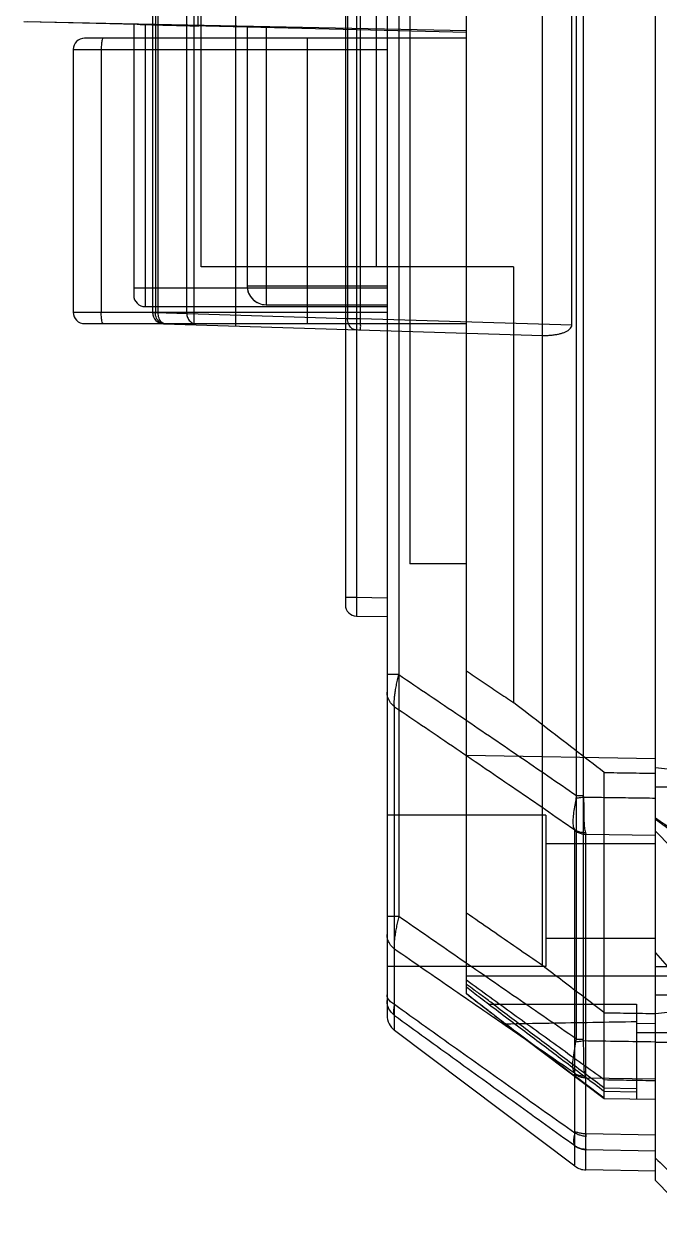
# Model space of a CAD drawing. Extents: x 114 to 332, y 121 to 329.
# Drawn here: x 290.83 to 307.63, y 120.97 to 152.58 of the extents above; entities that cross this region are included whole.
import ezdxf

# ---------------------------------------------------------------- set-up
doc = ezdxf.new("R2010")
doc.units = 0
doc.layers.get('0').update_dxf_attribs({"linetype": 'CONTINUOUS'})

msp = doc.modelspace()

# ---------------------------------------------------------------- linework, layer by layer
at = {"color": 6, "linetype": 'CONTINUOUS'}
for p, q in [((307.532, 121.986), (307.532, 199.317)), ((305.444, 125.729), (305.444, 195.574)), ((305.625, 195.574), (305.625, 125.729)), ((300.432, 194.944), (300.432, 126.359)), ((302.532, 126.923), (302.532, 194.38)), ((304.543, 127.675), (304.543, 193.628)), ((300.742, 192.334), (300.742, 128.969)), ((299.332, 184.087), (299.332, 137.215)), ((299.627, 183.887), (299.627, 137.415)), ((301.032, 183.001), (301.032, 138.301)), ((296.432, 144.585), (296.432, 176.718)), ((295.132, 144.917), (295.132, 176.386)), ((295.332, 144.618), (295.332, 176.685)), ((299.389, 176.513), (299.389, 144.79)), ((299.734, 144.786), (299.734, 176.517)), ((305.323, 144.617), (305.323, 176.686)), ((294.232, 176.36), (294.232, 144.943)), ((294.303, 176.361), (294.303, 144.942)), ((294.376, 144.941), (294.376, 176.362)), ((295.519, 146.151), (295.519, 175.151)), ((300.142, 175.151), (300.142, 146.151)), ((295.432, 152.549), (295.432, 168.753)), ((290.826, 152.645), (302.532, 152.401)), ((302.532, 152.351), (290.919, 152.637)), ((293.732, 152.568), (293.732, 145.401)), ((294.032, 152.56), (294.032, 145.101)), ((296.732, 152.522), (296.732, 145.651)), ((297.232, 152.512), (297.232, 145.151)), ((302.532, 152.201), (292.432, 152.201)), ((298.332, 144.651), (298.332, 152.201)), ((292.132, 151.901), (292.132, 144.951)), ((292.132, 151.901), (300.432, 151.901)), ((292.872, 151.901), (292.872, 144.951)), ((303.778, 146.151), (295.519, 146.151)), ((303.778, 146.151), (303.778, 134.628)), ((293.732, 145.601), (300.432, 145.601)), ((296.732, 145.651), (300.432, 145.651)), ((294.032, 145.101), (300.432, 145.101)), ((297.232, 145.151), (300.432, 145.151)), ((292.132, 144.951), (300.432, 144.951)), ((294.303, 144.942), (299.389, 144.79)), ((299.734, 144.786), (305.323, 144.617)), ((292.432, 144.651), (302.532, 144.651)), ((294.523, 144.643), (304.55, 144.341)), ((302.532, 138.301), (301.032, 138.301)), ((299.332, 137.415), (299.627, 137.415)), ((299.627, 137.415), (300.432, 137.401)), ((299.627, 136.915), (300.432, 136.901)), ((300.742, 135.369), (300.432, 135.369)), ((300.631, 125.96), (300.631, 134.519)), ((302.532, 133.239), (307.532, 133.151)), ((306.181, 124.16), (306.181, 132.779)), ((319.132, 131.651), (307.532, 132.901)), ((305.444, 132.172), (305.625, 132.172)), ((307.532, 132.401), (309.932, 132.401)), ((304.632, 131.651), (300.432, 131.651)), ((304.632, 131.651), (304.632, 127.651)), ((307.532, 131.543), (308.532, 130.819)), ((305.401, 122.368), (305.401, 131.247)), ((308.532, 130.21), (307.532, 131.227)), ((304.632, 130.901), (307.532, 130.901)), ((305.693, 131.148), (307.532, 131.122)), ((305.693, 122.268), (305.693, 131.148)), ((300.742, 128.969), (300.432, 128.969)), ((304.632, 128.401), (307.532, 128.401)), ((304.632, 127.651), (300.432, 127.651)), ((302.532, 127.401), (309.032, 127.401)), ((319.132, 127.651), (307.532, 126.401)), ((307.532, 127.651), (309.532, 127.651)), ((307.532, 126.901), (309.932, 126.901)), ((303.127, 126.651), (307.032, 126.651)), ((307.032, 126.651), (307.032, 124.148)), ((303.56, 126.133), (306.181, 124.16)), ((307.032, 126.143), (307.532, 126.151)), ((305.401, 122.368), (300.631, 125.96)), ((307.032, 125.901), (309.032, 125.901)), ((305.444, 125.729), (305.625, 125.729)), ((307.532, 125.651), (319.132, 125.651)), ((305.693, 124.705), (307.532, 124.679)), ((306.181, 124.438), (307.032, 124.423)), ((306.181, 124.349), (307.032, 124.334)), ((306.181, 124.16), (307.532, 124.136)), ((305.693, 123.231), (307.532, 123.201)), ((305.693, 122.807), (307.532, 122.777)), ((307.532, 122.236), (305.693, 122.268)), ((308.532, 120.968), (307.532, 121.986))]:
    msp.add_line(p, q, dxfattribs=at)
for points in [[(305.398, 122.914), (305.401, 122.91), (305.401, 122.907)], [(305.69, 122.82), (305.692, 122.813), (305.693, 122.807)]]:
    msp.add_lwpolyline(points, dxfattribs=at)
for centre, radius, start, end in [((292.432, 151.901), 0.3, 90, 180), ((297.232, 145.651), 0.5, 180, 270), ((294.032, 145.401), 0.3, 180, 270), ((292.432, 144.951), 0.3, 180, 270), ((294.532, 144.943), 0.3, 180, 268.2742), ((299.632, 137.215), 0.3, 180, 268.9981), ((300.932, 126.359), 0.5, 180, 233.0253), ((305.702, 122.768), 0.5, 233.0253, 269)]:
    msp.add_arc(centre, radius, start, end, dxfattribs=at)
for points, knots in [([(293.898, 152.564), (293.92, 152.563), (293.964, 152.563), (294.009, 152.562), (294.032, 152.561)], [0, 0, 0, 0, 0.064572, 0.1333292, 0.1333292, 0.1333292, 0.1333292]), ([(294.032, 152.561), (294.189, 152.557), (294.505, 152.549), (294.978, 152.537), (295.294, 152.529), (295.452, 152.525)], [0, 0, 0, 0, 0.472994, 0.946844, 1.421002, 1.421002, 1.421002, 1.421002]), ([(292.921, 152.201), (292.905, 152.201), (292.889, 152.13), (292.875, 152.044), (292.872, 151.951), (292.872, 151.901)], [0, 0, 0, 0, 0.0470673, 0.158329, 0.3084736, 0.3084736, 0.3084736, 0.3084736]), ([(296.732, 145.651), (296.732, 145.585), (296.758, 145.453), (296.87, 145.289), (297.035, 145.178), (297.166, 145.151), (297.232, 145.151)], [0, 0, 0, 0, 0.1990635, 0.3914248, 0.5820019, 0.7803558, 0.7803558, 0.7803558, 0.7803558]), ([(292.921, 144.651), (292.905, 144.651), (292.889, 144.723), (292.875, 144.808), (292.872, 144.901), (292.872, 144.951)], [0, 0, 0, 0, 0.047068, 0.1583301, 0.3084736, 0.3084736, 0.3084736, 0.3084736]), ([(294.232, 144.943), (294.237, 144.942), (294.259, 144.942), (294.307, 144.942), (294.35, 144.941), (294.376, 144.941)], [0, 0, 0, 0, 0.0164896, 0.0657797, 0.1445524, 0.1445524, 0.1445524, 0.1445524]), ([(294.303, 144.942), (294.285, 144.942), (294.262, 144.942), (294.238, 144.942), (294.232, 144.943)], [0, 0, 0, 0, 0.05330478, 0.07125871, 0.07125871, 0.07125871, 0.07125871]), ([(294.551, 144.642), (294.507, 144.643), (294.415, 144.676), (294.323, 144.792), (294.303, 144.891), (294.303, 144.942)], [0, 0, 0, 0, 0.1325245, 0.2745622, 0.4257719, 0.4257719, 0.4257719, 0.4257719]), ([(294.581, 144.641), (294.543, 144.642), (294.462, 144.679), (294.391, 144.795), (294.376, 144.891), (294.376, 144.941)], [0, 0, 0, 0, 0.1123287, 0.2447838, 0.395091, 0.395091, 0.395091, 0.395091]), ([(295.132, 144.917), (295.132, 144.881), (295.148, 144.804), (295.22, 144.706), (295.292, 144.66), (295.332, 144.644)], [0, 0, 0, 0, 0.1081251, 0.2273737, 0.356383, 0.356383, 0.356383, 0.356383]), ([(299.389, 144.79), (299.423, 144.789), (299.495, 144.789), (299.61, 144.787), (299.692, 144.786), (299.734, 144.786)], [0, 0, 0, 0, 0.0998058, 0.2177425, 0.344772, 0.344772, 0.344772, 0.344772]), ([(299.594, 144.49), (299.556, 144.491), (299.475, 144.528), (299.404, 144.644), (299.389, 144.74), (299.389, 144.79)], [0, 0, 0, 0, 0.1123273, 0.2447823, 0.395091, 0.395091, 0.395091, 0.395091]), ([(299.732, 144.486), (299.718, 144.486), (299.744, 144.566), (299.722, 144.64), (299.733, 144.736), (299.734, 144.786)], [0, 0, 0, 0, 0.0402883, 0.1500416, 0.2999623, 0.2999623, 0.2999623, 0.2999623]), ([(304.55, 144.341), (304.59, 144.339), (304.667, 144.339), (304.777, 144.346), (304.878, 144.358), (304.971, 144.375), (305.056, 144.397), (305.134, 144.425), (305.204, 144.459), (305.264, 144.5), (305.309, 144.552), (305.323, 144.596), (305.323, 144.617)], [0, 0, 0, 0, 0.1194733, 0.2295321, 0.330959, 0.4247527, 0.5121268, 0.5947672, 0.6726362, 0.7445669, 0.8116099, 0.8760805, 0.8760805, 0.8760805, 0.8760805]), ([(299.627, 137.415), (299.626, 137.364), (299.624, 137.265), (299.627, 137.134), (299.618, 137.017), (299.635, 136.966), (299.618, 136.916), (299.627, 136.915)], [0, 0, 0, 0, 0.1546219, 0.2940541, 0.4046635, 0.4756216, 0.4999732, 0.4999732, 0.4999732, 0.4999732]), ([(300.631, 134.519), (300.628, 134.533), (300.623, 134.568), (300.621, 134.632), (300.626, 134.717), (300.637, 134.824), (300.655, 134.948), (300.679, 135.084), (300.709, 135.226), (300.731, 135.322), (300.742, 135.369)], [0, 0, 0, 0, 0.04246, 0.1052044, 0.1908731, 0.299317, 0.4272832, 0.5675801, 0.7143179, 0.8615899, 0.8615899, 0.8615899, 0.8615899]), ([(300.742, 135.369), (301.28, 135.007), (302.341, 134.29), (303.909, 133.225), (304.937, 132.52), (305.444, 132.172)], [0, 0, 0, 0, 1.946917, 3.84078, 5.686073, 5.686073, 5.686073, 5.686073]), ([(302.532, 135.472), (302.671, 135.378), (302.95, 135.19), (303.365, 134.908), (303.641, 134.721), (303.778, 134.628)], [0, 0, 0, 0, 0.505383, 1.007156, 1.505325, 1.505325, 1.505325, 1.505325]), ([(300.631, 134.519), (300.59, 134.549), (300.518, 134.621), (300.448, 134.757), (300.432, 134.857), (300.432, 134.907)], [0, 0, 0, 0, 0.1513127, 0.3013161, 0.450511, 0.450511, 0.450511, 0.450511]), ([(300.631, 134.519), (301.176, 134.151), (302.25, 133.423), (303.837, 132.34), (304.878, 131.625), (305.391, 131.271)], [0, 0, 0, 0, 1.973632, 3.892769, 5.762233, 5.762233, 5.762233, 5.762233]), ([(306.181, 132.779), (305.918, 132.982), (305.387, 133.391), (304.586, 134.007), (304.049, 134.42), (303.778, 134.628)], [0, 0, 0, 0, 0.998147, 2.008795, 3.031928, 3.031928, 3.031928, 3.031928]), ([(305.444, 132.172), (305.441, 132.16), (305.436, 132.137), (305.433, 132.114), (305.431, 132.102)], [0, 0, 0, 0, 0.03568214, 0.07092862, 0.07092862, 0.07092862, 0.07092862]), ([(305.431, 132.102), (305.452, 132.105), (305.495, 132.111), (305.561, 132.121), (305.606, 132.127), (305.628, 132.13)], [0, 0, 0, 0, 0.064067, 0.1308211, 0.1990142, 0.1990142, 0.1990142, 0.1990142]), ([(305.625, 132.172), (305.625, 132.165), (305.625, 132.151), (305.627, 132.137), (305.628, 132.13)], [0, 0, 0, 0, 0.02034968, 0.04161665, 0.04161665, 0.04161665, 0.04161665]), ([(305.628, 132.13), (305.84, 132.127), (306.263, 132.121), (306.897, 132.112), (307.32, 132.106), (307.532, 132.103)], [0, 0, 0, 0, 0.634594, 1.269196, 1.90398, 1.90398, 1.90398, 1.90398]), ([(305.628, 132.13), (305.633, 132.059), (305.636, 131.913), (305.637, 131.7), (305.641, 131.5), (305.652, 131.334), (305.668, 131.236), (305.681, 131.197)], [0, 0, 0, 0, 0.2156236, 0.4356845, 0.6419164, 0.8142963, 0.9365477, 0.9365477, 0.9365477, 0.9365477]), ([(305.431, 132.102), (305.423, 132.041), (305.4, 131.916), (305.367, 131.729), (305.347, 131.55), (305.347, 131.396), (305.37, 131.304), (305.391, 131.271)], [0, 0, 0, 0, 0.1855036, 0.3816537, 0.5682768, 0.7258899, 0.8429153, 0.8429153, 0.8429153, 0.8429153]), ([(305.391, 131.271), (305.418, 131.253), (305.479, 131.222), (305.578, 131.197), (305.647, 131.195), (305.681, 131.197)], [0, 0, 0, 0, 0.0995551, 0.2011632, 0.3049756, 0.3049756, 0.3049756, 0.3049756]), ([(305.401, 131.247), (305.429, 131.226), (305.489, 131.191), (305.589, 131.157), (305.659, 131.149), (305.693, 131.148)], [0, 0, 0, 0, 0.1039427, 0.2081933, 0.3126197, 0.3126197, 0.3126197, 0.3126197]), ([(305.681, 131.197), (305.685, 131.188), (305.69, 131.172), (305.693, 131.155), (305.693, 131.148)], [0, 0, 0, 0, 0.03004436, 0.05047196, 0.05047196, 0.05047196, 0.05047196]), ([(300.742, 128.969), (300.731, 128.923), (300.709, 128.831), (300.679, 128.69), (300.654, 128.551), (300.634, 128.422), (300.622, 128.309), (300.618, 128.22), (300.62, 128.154), (300.626, 128.119), (300.631, 128.106)], [0, 0, 0, 0, 0.1411735, 0.2859088, 0.4303998, 0.5645579, 0.679394, 0.769498, 0.8337405, 0.8750133, 0.8750133, 0.8750133, 0.8750133]), ([(305.444, 125.729), (304.917, 126.092), (303.867, 126.814), (302.3, 127.894), (301.26, 128.611), (300.742, 128.969)], [0, 0, 0, 0, 1.919122, 3.822119, 5.709957, 5.709957, 5.709957, 5.709957]), ([(304.543, 127.675), (304.319, 127.829), (303.87, 128.138), (303.2, 128.601), (302.754, 128.908), (302.532, 129.061)], [0, 0, 0, 0, 0.818737, 1.633196, 2.443401, 2.443401, 2.443401, 2.443401]), ([(300.631, 128.106), (300.59, 128.137), (300.518, 128.21), (300.448, 128.347), (300.432, 128.449), (300.432, 128.499)], [0, 0, 0, 0, 0.1523471, 0.303972, 0.4551524, 0.4551524, 0.4551524, 0.4551524]), ([(305.39, 124.829), (304.857, 125.196), (303.794, 125.926), (302.208, 127.019), (301.155, 127.745), (300.631, 128.106)], [0, 0, 0, 0, 1.942412, 3.868293, 5.778626, 5.778626, 5.778626, 5.778626]), ([(306.181, 126.425), (305.998, 126.565), (305.634, 126.843), (305.088, 127.259), (304.725, 127.536), (304.543, 127.675)], [0, 0, 0, 0, 0.688543, 1.375057, 2.059546, 2.059546, 2.059546, 2.059546]), ([(302.532, 127.294), (302.947, 126.993), (303.767, 126.399), (304.983, 125.519), (305.785, 124.941), (306.181, 124.656)], [0, 0, 0, 0, 1.537469, 3.038505, 4.503359, 4.503359, 4.503359, 4.503359]), ([(303.247, 126.651), (303.158, 126.718), (302.99, 126.844), (302.752, 127.019), (302.602, 127.127), (302.532, 127.177)], [0, 0, 0, 0, 0.3320063, 0.6294465, 0.8870655, 0.8870655, 0.8870655, 0.8870655]), ([(302.532, 127.109), (302.59, 127.063), (302.715, 126.965), (302.914, 126.813), (303.054, 126.707), (303.127, 126.651)], [0, 0, 0, 0, 0.2238692, 0.4753788, 0.7507007, 0.7507007, 0.7507007, 0.7507007]), ([(300.631, 126.649), (300.593, 126.667), (300.524, 126.71), (300.45, 126.797), (300.432, 126.868), (300.432, 126.9)], [0, 0, 0, 0, 0.1275249, 0.2378567, 0.336173, 0.336173, 0.336173, 0.336173]), ([(302.532, 126.934), (302.695, 126.808), (302.973, 126.593), (303.317, 126.326), (303.498, 126.185), (303.564, 126.133)], [0, 0, 0, 0, 0.617331, 1.055424, 1.306161, 1.306161, 1.306161, 1.306161]), ([(303.56, 126.133), (303.494, 126.183), (303.313, 126.322), (302.971, 126.586), (302.694, 126.798), (302.532, 126.923)], [0, 0, 0, 0, 0.250084, 0.683284, 1.296604, 1.296604, 1.296604, 1.296604]), ([(300.631, 126.355), (300.59, 126.386), (300.517, 126.46), (300.448, 126.599), (300.432, 126.702), (300.432, 126.753)], [0, 0, 0, 0, 0.153395, 0.3066581, 0.4598403, 0.4598403, 0.4598403, 0.4598403]), ([(300.631, 126.355), (300.62, 126.371), (300.614, 126.426), (300.615, 126.523), (300.625, 126.603), (300.631, 126.649)], [0, 0, 0, 0, 0.0576333, 0.1569819, 0.296859, 0.296859, 0.296859, 0.296859]), ([(300.631, 126.649), (301.176, 126.258), (302.25, 125.49), (303.839, 124.358), (304.884, 123.618), (305.399, 123.254)], [0, 0, 0, 0, 2.012734, 3.961968, 5.852932, 5.852932, 5.852932, 5.852932]), ([(303.127, 126.651), (303.465, 126.396), (304.143, 125.886), (305.161, 125.118), (305.841, 124.606), (306.181, 124.349)], [0, 0, 0, 0, 1.270812, 2.545696, 3.824652, 3.824652, 3.824652, 3.824652]), ([(303.247, 126.651), (303.572, 126.406), (304.222, 125.915), (305.201, 125.177), (305.854, 124.684), (306.181, 124.438)], [0, 0, 0, 0, 1.221151, 2.446437, 3.675862, 3.675862, 3.675862, 3.675862]), ([(300.631, 126.355), (301.176, 125.959), (302.251, 125.181), (303.84, 124.034), (304.884, 123.283), (305.398, 122.914)], [0, 0, 0, 0, 2.021031, 3.979181, 5.879649, 5.879649, 5.879649, 5.879649]), ([(303.56, 126.133), (303.946, 126.14), (304.718, 126.153), (305.875, 126.174), (306.646, 126.188), (307.032, 126.194)], [0, 0, 0, 0, 1.158449, 2.315831, 3.472141, 3.472141, 3.472141, 3.472141]), ([(306.181, 124.163), (305.89, 124.382), (305.308, 124.82), (304.436, 125.477), (303.854, 125.914), (303.564, 126.133)], [0, 0, 0, 0, 1.093063, 2.185064, 3.276002, 3.276002, 3.276002, 3.276002]), ([(305.39, 124.829), (305.364, 124.871), (305.342, 124.994), (305.354, 125.194), (305.39, 125.423), (305.421, 125.581), (305.431, 125.66)], [0, 0, 0, 0, 0.1494137, 0.358917, 0.6030316, 0.8419715, 0.8419715, 0.8419715, 0.8419715]), ([(305.431, 125.66), (305.433, 125.671), (305.436, 125.695), (305.441, 125.718), (305.444, 125.729)], [0, 0, 0, 0, 0.03533716, 0.07080122, 0.07080122, 0.07080122, 0.07080122]), ([(305.431, 125.66), (305.452, 125.663), (305.495, 125.669), (305.561, 125.678), (305.605, 125.685), (305.628, 125.688)], [0, 0, 0, 0, 0.0641153, 0.130902, 0.1991177, 0.1991177, 0.1991177, 0.1991177]), ([(305.628, 125.688), (305.627, 125.695), (305.625, 125.709), (305.625, 125.723), (305.625, 125.729)], [0, 0, 0, 0, 0.02126344, 0.04152883, 0.04152883, 0.04152883, 0.04152883]), ([(305.681, 124.755), (305.664, 124.805), (305.647, 124.934), (305.637, 125.153), (305.638, 125.413), (305.634, 125.596), (305.628, 125.688)], [0, 0, 0, 0, 0.1575898, 0.3875831, 0.6586825, 0.935876, 0.935876, 0.935876, 0.935876]), ([(305.39, 124.829), (305.418, 124.811), (305.478, 124.78), (305.578, 124.755), (305.647, 124.753), (305.681, 124.755)], [0, 0, 0, 0, 0.0995058, 0.2010796, 0.304866, 0.304866, 0.304866, 0.304866]), ([(305.401, 124.804), (305.429, 124.783), (305.489, 124.748), (305.589, 124.714), (305.659, 124.706), (305.693, 124.705)], [0, 0, 0, 0, 0.1039554, 0.2082121, 0.3126427, 0.3126427, 0.3126427, 0.3126427]), ([(305.693, 124.705), (305.693, 124.712), (305.69, 124.729), (305.685, 124.745), (305.681, 124.755)], [0, 0, 0, 0, 0.02075107, 0.0516278, 0.0516278, 0.0516278, 0.0516278]), ([(306.181, 124.656), (306.406, 124.652), (306.856, 124.644), (307.307, 124.637), (307.532, 124.633)], [0, 0, 0, 0, 0.675508, 1.351016, 1.351016, 1.351016, 1.351016]), ([(305.401, 123.289), (305.401, 123.283), (305.401, 123.271), (305.399, 123.26), (305.399, 123.254)], [0, 0, 0, 0, 0.01774086, 0.03503975, 0.03503975, 0.03503975, 0.03503975]), ([(305.401, 123.289), (305.43, 123.276), (305.492, 123.255), (305.59, 123.236), (305.659, 123.232), (305.693, 123.231)], [0, 0, 0, 0, 0.0946756, 0.1953395, 0.2992842, 0.2992842, 0.2992842, 0.2992842]), ([(305.399, 123.254), (305.387, 123.204), (305.37, 123.115), (305.366, 123), (305.382, 122.934), (305.398, 122.914)], [0, 0, 0, 0, 0.1546891, 0.269985, 0.3471245, 0.3471245, 0.3471245, 0.3471245]), ([(305.399, 123.254), (305.427, 123.237), (305.488, 123.207), (305.586, 123.176), (305.655, 123.164), (305.69, 123.16)], [0, 0, 0, 0, 0.0994675, 0.2031323, 0.308416, 0.308416, 0.308416, 0.308416]), ([(305.69, 123.16), (305.686, 123.108), (305.679, 123.016), (305.678, 122.903), (305.682, 122.841), (305.69, 122.82)], [0, 0, 0, 0, 0.1579532, 0.2732299, 0.3412489, 0.3412489, 0.3412489, 0.3412489]), ([(305.693, 123.231), (305.693, 123.219), (305.692, 123.196), (305.691, 123.172), (305.69, 123.16)], [0, 0, 0, 0, 0.0362169, 0.07139419, 0.07139419, 0.07139419, 0.07139419]), ([(305.398, 122.914), (305.426, 122.893), (305.486, 122.859), (305.586, 122.827), (305.655, 122.82), (305.69, 122.82)], [0, 0, 0, 0, 0.1031881, 0.206852, 0.3110513, 0.3110513, 0.3110513, 0.3110513]), ([(305.401, 122.907), (305.429, 122.887), (305.489, 122.851), (305.589, 122.816), (305.659, 122.808), (305.693, 122.807)], [0, 0, 0, 0, 0.1043447, 0.2087557, 0.3132047, 0.3132047, 0.3132047, 0.3132047]), ([(307.532, 122.582), (307.698, 122.421), (308.032, 122.1), (308.365, 121.778), (308.532, 121.617)], [0, 0, 0, 0, 0.69506, 1.38968, 1.38968, 1.38968, 1.38968])]:
    msp.add_open_spline(points, degree=3, knots=knots, dxfattribs=at)
for points in [[(306.181, 132.779), (306.406, 132.776), (306.856, 132.769), (307.307, 132.763), (307.532, 132.76)], [(307.532, 131.581), (307.698, 131.466), (308.032, 131.237), (308.365, 131.007), (308.532, 130.893)], [(305.391, 131.271), (305.394, 131.267), (305.399, 131.262), (305.399, 131.257)], [(307.532, 128.012), (307.699, 127.824), (308.031, 127.447), (308.365, 127.071), (308.532, 126.882)], [(306.181, 126.425), (306.406, 126.422), (306.856, 126.416), (307.307, 126.409), (307.532, 126.406)], [(305.628, 125.688), (305.945, 125.683), (306.58, 125.674), (307.214, 125.665), (307.532, 125.66)], [(305.401, 124.804), (305.401, 124.813), (305.395, 124.821), (305.39, 124.829)]]:
    msp.add_open_spline(points, degree=3, dxfattribs=at)

doc.saveas('drawing.dxf')
